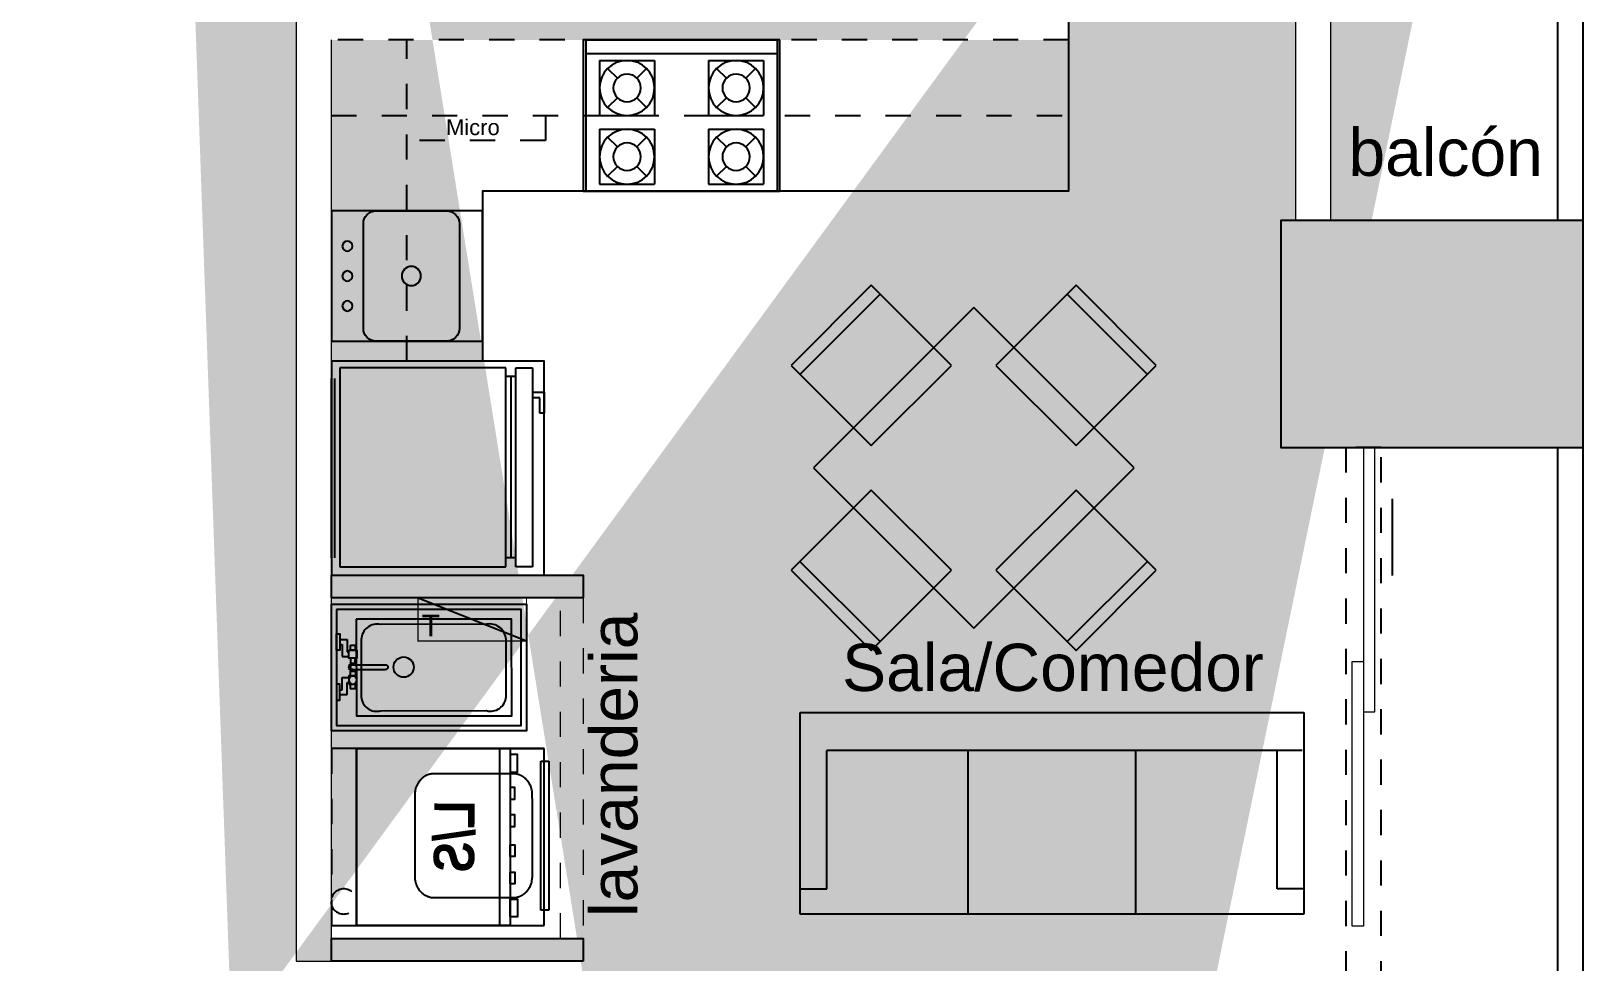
# Model space of a CAD drawing. Header units: metres. Extents: x -598 to 357, y -242 to 574.
# Drawn here: x -248.84 to -242.67, y 297.33 to 301.03 of the extents above; entities that cross this region are included whole.
import ezdxf

# ---------------------------------------------------------------- set-up
doc = ezdxf.new("R2010")
doc.units = ezdxf.units.M
doc.linetypes.add('xref_Nivel TIPICO$0$HIDDEN2', pattern=[0.1875, 0.125, -0.0625])
for name, color, linetype in [('APTOS_SPZ_MCH_N2 MUNI$0$DUCTOS', 1, 'Continuous'), ('T-texto', 8, 'Continuous'), ('xref_Nivel PB$0$B-baranda', 2, 'Continuous'), ('xref_Nivel TIPICO$0$C-cocinas', 1, 'Continuous'), ('xref_Nivel TIPICO$0$D-dintel mamposteria', 1, 'Continuous'), ('xref_Nivel TIPICO$0$H-hatch mamposteria', 8, 'Continuous'), ('xref_Nivel TIPICO$0$H-hatch tablayeso', 9, 'Continuous'), ('xref_Nivel TIPICO$0$M-lavadora secadora', 1, 'Continuous'), ('xref_Nivel TIPICO$0$M-lavatrastos', 1, 'Continuous'), ('xref_Nivel TIPICO$0$M-muebles', 1, 'Continuous'), ('xref_Nivel TIPICO$0$M-muro tablayeso', 4, 'Continuous'), ('xref_Nivel TIPICO$0$M-pila', 1, 'Continuous'), ('xref_Nivel TIPICO$0$M-refri', 1, 'Continuous'), ('xref_Nivel TIPICO$0$T-tablero electrico', 42, 'Continuous'), ('xref_Nivel TIPICO$0$V-ventana', 1, 'Continuous')]:
    doc.layers.add(name, color=color, linetype=linetype)
for name, color, linetype, lineweight in [('Muro Mamspoteria', 5, 'Continuous', 9), ('xref_Nivel TIPICO$0$D-dintel tablayeso', 8, 'Continuous', 18), ('xref_Nivel TIPICO$0$P-puerta', 1, 'Continuous', 18)]:
    doc.layers.add(name, color=color, linetype=linetype, lineweight=lineweight)
doc.styles.get("Standard").update_dxf_attribs({"font": 'arial.ttf'})
doc.styles.add('xref_Nivel TIPICO$0$Arial (bold)', font='arialbd.ttf', dxfattribs={"height": 0.048848})
doc.styles.add('xref_Nivel TIPICO$0$Standard', font='arial.ttf')

# ---------------------------------------------------------------- blocks, each defined once
blk = doc.blocks.new('*U235')
at = {"layer": 'xref_Nivel TIPICO$0$D-dintel mamposteria', "linetype": 'xref_Nivel TIPICO$0$HIDDEN2', "ltscale": 0.5}
blk.add_lwpolyline([(0.14, 0), (0, 0), (0, 3.1394), (0.14, 3.1394)], close=True, dxfattribs=at)
blk = doc.blocks.new('*U251')
at = {"layer": 'xref_Nivel TIPICO$0$D-dintel tablayeso', "linetype": 'xref_Nivel TIPICO$0$HIDDEN2', "ltscale": 0.2}
blk.add_lwpolyline([(0.09, 0), (0, 0), (0, 1.352), (0.09, 1.352)], close=True, dxfattribs=at)
blk = doc.blocks.new('xref_Nivel TIPICO$0$TABLERO ELECTRICO')
at = {"layer": 'xref_Nivel TIPICO$0$T-tablero electrico', "transparency": 33554495}
h = blk.add_hatch(dxfattribs=at)
h.set_pattern_fill('ANGLE', color=256)
h.set_pattern_definition([(0, (-44.7575, -52.983), (0, 6.985), [5.08, -1.905]), (90, (-44.7575, -52.983), (-6.985, 4e-16), [5.08, -1.905])])
h.paths.add_polyline_path([(0, 0), (0.4306, 0.171), (0, 0.171)])
at = {"layer": 'xref_Nivel TIPICO$0$T-tablero electrico', "const_width": 0.005}
blk.add_lwpolyline([(0, 0.171), (0.4306, 0.171), (0.4306, 0), (0, 0)], close=True, dxfattribs=at)
at = {"layer": 'xref_Nivel TIPICO$0$T-tablero electrico'}
blk.add_lwpolyline([(0.4306, 0.171), (0, 0)], dxfattribs=at)
at = {"layer": 'xref_Nivel TIPICO$0$T-tablero electrico', "insert": (0.3433, 0.1037), "char_height": 0.0853, "attachment_point": 1, "style": 'xref_Nivel TIPICO$0$Standard'}
blk.add_mtext_dynamic_manual_height_columns('T', width=0.001776, gutter_width=0.4264, heights=[0], dxfattribs=at)
blk = doc.blocks.new('xref_Nivel TIPICO$0$SILLONES')
at = {"layer": 'xref_Nivel TIPICO$0$M-muebles'}
for p, q in [((-1.0524, 0.524), (-1.0524, -0.276)), ((0.9476, -0.276), (0.9476, 0.524)), ((-0.9458, -0.176), (-0.9458, 0.374)), ((-0.3858, -0.276), (-0.3858, 0.374)), ((0.2809, -0.276), (0.2809, 0.374)), ((0.8409, -0.176), (0.8409, 0.374)), ((-1.0524, -0.176), (-0.9458, -0.176)), ((0.9476, -0.176), (0.8409, -0.176)), ((-1.0524, -0.276), (0.9476, -0.276))]:
    blk.add_line(p, q, dxfattribs=at)
for points in [[(0.9476, 0.524), (-1.0524, 0.524)], [(-1.0458, 0.374), (0.8409, 0.374)]]:
    blk.add_lwpolyline(points, dxfattribs=at)
blk = doc.blocks.new('*U252')
at = {"layer": 'xref_Nivel TIPICO$0$H-hatch tablayeso', "transparency": 33554559}
h = blk.add_hatch(color=256, dxfattribs=at)
h.dxf.hatch_style = 1
h.paths.add_polyline_path([(0, 90), (0, 0), (1000, 0), (1000, 90)])
at = {"layer": 'xref_Nivel TIPICO$0$M-muro tablayeso'}
blk.add_lwpolyline([(1000, 0), (0, 0), (0, 90), (1000, 90), (1000, 0)], dxfattribs=at)
blk = doc.blocks.new('xref_Nivel TIPICO$0$GRIFO_MOPSKIN')
for p, q in [((0.01, 0.0845), (0.0325, 0.0845)), ((0.01, 0.0695), (0.0175, 0.0695)), ((0.0175, 0.0695), (0.0175, 0.032)), ((0.0325, 0.0845), (0.0325, 0.047)), ((0.0175, 0.032), (0.0375, 0.032)), ((0.0325, 0.047), (0.0375, 0.047)), ((0.0504, 0.0075), (0.1504, 0.0075)), ((0.0175, -0.07), (0.0175, -0.0325)), ((0.0175, -0.0325), (0.0375, -0.0325)), ((0.0325, -0.085), (0.0325, -0.0475)), ((0.0325, -0.0475), (0.0375, -0.0475)), ((0.0504, -0.0075), (0.1504, -0.0075)), ((0.01, -0.07), (0.0175, -0.07)), ((0.01, -0.085), (0.0325, -0.085))]:
    blk.add_line(p, q)
for points in [[(0, 0.102), (0.01, 0.102), (0.01, 0.052), (0, 0.052)], [(0.0375, 0.052), (0.0625, 0.052), (0.0625, 0.027), (0.0375, 0.027)], [(0.0425, 0.052), (0.0575, 0.052), (0.0575, 0.067), (0.0425, 0.067)], [(0.0429, 0.0125), (0.0579, 0.0125), (0.0579, 0.0275), (0.0429, 0.0275)], [(0.0375, -0.0525), (0.0625, -0.0525), (0.0625, -0.0275), (0.0375, -0.0275)], [(0.0425, -0.0125), (0.0575, -0.0125), (0.0575, -0.0275), (0.0425, -0.0275)], [(0, -0.1025), (0.01, -0.1025), (0.01, -0.0525), (0, -0.0525)], [(0.0425, -0.0675), (0.0575, -0.0675), (0.0575, -0.0525), (0.0425, -0.0525)]]:
    blk.add_lwpolyline(points, close=True)
blk.add_circle((0.05, 0.0395), 0.0125)
for centre, radius, start, end in [((0.0504, 0), 0.0125, 36.8699, 323.1301), ((0.0504, 0), 0.0075, 90, 270), ((0.1504, 0), 0.0075, 270, 90)]:
    blk.add_arc(centre, radius, start, end)
blk = doc.blocks.new('xref_Nivel TIPICO$0$PILA')
at = {"layer": 'xref_Nivel TIPICO$0$M-pila'}
for points in [[(0, 0.25), (0.7745, 0.25), (0.7745, -0.2525), (0, -0.2525)], [(0.0206, 0.2294), (0.0206, -0.2319), (0.7539, -0.2319), (0.7539, 0.2294)], [(0.0206, 0.2294), (0.0206, -0.2319), (0.7539, -0.2319), (0.7539, 0.2294)], [(0.0981, 0.1906), (0.0998, -0.1931), (0.7169, -0.1931), (0.7151, 0.1906)]]:
    blk.add_lwpolyline(points, close=True, dxfattribs=at)
blk.add_lwpolyline([(0.6932, -0.1178), (0.6932, 0.1097, 0.462552), (0.6157, 0.17), (0.196, 0.1698, 0.461917), (0.1186, 0.1095), (0.1186, -0.118, 0.478059), (0.1962, -0.1729), (0.6159, -0.1727, 0.47745)], format="xyb", close=True, dxfattribs=at)
blk.add_circle((0.2869, 0), 0.0403, dxfattribs=at)
at = {"layer": 'xref_Nivel TIPICO$0$M-pila', "xscale": -1.290849937925769, "yscale": 1.290849937925769, "zscale": 1.290849937925769, "rotation": 180}
blk.add_blockref('xref_Nivel TIPICO$0$GRIFO_MOPSKIN', (0.0206, 0), dxfattribs=at)
blk = doc.blocks.new('xref_Nivel TIPICO$0$LAVADORA SECADORA')
at = {"linetype": 'xref_Nivel TIPICO$0$HIDDEN2', "ltscale": 0.1}
blk.add_lwpolyline([(-0.1, 0.702), (0, 0.702), (0, 0), (-0.1, 0)], close=True, dxfattribs=at)
blk.add_circle((-0.0511, 0.607), 0.05, dxfattribs=at)
at = {"layer": 'xref_Nivel TIPICO$0$M-lavadora secadora'}
for p, q in [((0, 0), (0, 0.702)), ((0, 0.702), (0.7443, 0.702)), ((0, 0), (0, 0.702)), ((0.7443, 0.702), (0.7443, 0)), ((0.7311, 0.642), (0.7311, 0.05)), ((0.763, 0.642), (0.7311, 0.642)), ((0.763, 0.05), (0.763, 0.642)), ((0.0933, 0), (0, 0)), ((0, 0), (0.7443, 0)), ((0, 0), (0.0933, 0)), ((0.7443, 0), (0, 0)), ((0.7311, 0.05), (0.763, 0.05))]:
    blk.add_line(p, q, dxfattribs=at)
for points in [[(0, 0), (0.61, 0), (0.61, 0.702), (0, 0.702)], [(0.61, 0), (0.61, 0.702), (0.5682, 0.702), (0.5682, 0)], [(0.61, 0.6687), (0.61, 0.5985), (0.6383, 0.5985), (0.6383, 0.6687)], [(0.61, 0.5369), (0.61, 0.4905), (0.6287, 0.4905), (0.6287, 0.5369)], [(0.61, 0.4291), (0.61, 0.3827), (0.6287, 0.3827), (0.6287, 0.4291)], [(0.61, 0.2629), (0.61, 0.3093), (0.6287, 0.3093), (0.6287, 0.2629)], [(0.61, 0.1551), (0.61, 0.2015), (0.6287, 0.2015), (0.6287, 0.1551)], [(0.61, 0.0233), (0.61, 0.0935), (0.6383, 0.0935), (0.6383, 0.0233)]]:
    blk.add_lwpolyline(points, close=True, dxfattribs=at)
for points, knots in [([(0.231, 0.5087), (0.231, 0.531), (0.2518, 0.5697), (0.2879, 0.592), (0.3087, 0.592), (0.4594, 0.592), (0.61, 0.592)], [0, 0, 0, 1, 2, 3, 3, 3.968121, 3.968121, 3.968121]), ([(0.61, 0.592), (0.615, 0.592), (0.6199, 0.592), (0.6408, 0.592), (0.6768, 0.5697), (0.6977, 0.531), (0.6977, 0.5087), (0.6977, 0.35), (0.6977, 0.1833), (0.6977, 0.161), (0.6768, 0.1223), (0.6408, 0.1), (0.6199, 0.1), (0.615, 0.1), (0.61, 0.1)], [3.968121, 3.968121, 3.968121, 4, 4, 5, 6, 7, 7, 8, 8, 9, 10, 11, 11, 11.031879, 11.031879, 11.031879]), ([(0.61, 0.1), (0.4594, 0.1), (0.3087, 0.1), (0.2879, 0.1), (0.2518, 0.1223), (0.231, 0.161), (0.231, 0.1833), (0.231, 0.35), (0.231, 0.5087)], [11.031879, 11.031879, 11.031879, 12, 12, 13, 14, 15, 15, 16, 16, 16])]:
    blk.add_open_spline(points, degree=2, knots=knots, dxfattribs=at)
at = {"layer": 'xref_Nivel TIPICO$0$M-lavadora secadora', "style": 'xref_Nivel TIPICO$0$Arial (bold)', "oblique": 0.17172, "width": 0.818119}
blk.add_text('L/S', height=0.16054, rotation=90.51925, dxfattribs=at).set_placement((0.469, 0.2069))
blk = doc.blocks.new('xref_Nivel TIPICO$0$mesa de 4')
at = {"layer": 'xref_Nivel TIPICO$0$M-muebles'}
for p, q in [((-0.2344, 0.7015), (-0.5526, 0.3833)), ((0.0838, 0.3833), (-0.2344, 0.7015)), ((0.5788, 0.7015), (0.2606, 0.3833)), ((0.897, 0.3833), (0.5788, 0.7015)), ((-0.199, 0.6661), (-0.5172, 0.3479)), ((0.8616, 0.3479), (0.5434, 0.6661)), ((0.1722, 0.6131), (-0.4642, -0.0233)), ((0.8086, -0.0233), (0.1722, 0.6131)), ((-0.5526, 0.3833), (-0.2344, 0.0651)), ((-0.2344, 0.0651), (0.0838, 0.3833)), ((0.2606, 0.3833), (0.5788, 0.0651)), ((0.5788, 0.0651), (0.897, 0.3833)), ((-0.4642, -0.0233), (0.1722, -0.6597)), ((0.1722, -0.6597), (0.8086, -0.0233)), ((-0.2344, -0.1117), (-0.5526, -0.4299)), ((0.0838, -0.4299), (-0.2344, -0.1117)), ((0.5788, -0.1117), (0.2606, -0.4299)), ((0.897, -0.4299), (0.5788, -0.1117)), ((-0.5526, -0.4299), (-0.2344, -0.7481)), ((-0.199, -0.7127), (-0.5172, -0.3945)), ((-0.2344, -0.7481), (0.0838, -0.4299)), ((0.2606, -0.4299), (0.5788, -0.7481)), ((0.8616, -0.3945), (0.5434, -0.7127)), ((0.5788, -0.7481), (0.897, -0.4299))]:
    blk.add_line(p, q, dxfattribs=at)
blk = doc.blocks.new('xref_Nivel TIPICO$0$P_REFRI')
at = {"layer": 'xref_Nivel TIPICO$0$M-refri'}
for p, q in [((-0.3562, 0), (0.3562, 0)), ((0.3985, -0.0343), (-0.3912, -0.0343)), ((-0.3912, -0.0343), (-0.3912, -0.6924)), ((-0.3562, -0.0132), (0.3562, -0.0132)), ((0.3985, -0.6924), (0.3985, -0.0343)), ((-0.3912, -0.6924), (0.3985, -0.6924)), ((-0.3912, -0.7319), (0.3985, -0.7319)), ((-0.3912, -0.7977), (-0.3912, -0.7319)), ((-0.3563, -0.7319), (-0.3563, -0.6924)), ((0.3636, -0.7121), (-0.3563, -0.7121)), ((0.3636, -0.7319), (0.3636, -0.6924)), ((0.3985, -0.7319), (0.3985, -0.7977)), ((0.3985, -0.7977), (-0.3912, -0.7977)), ((0.2795, -0.828), (0.2795, -0.7977)), ((0.3018, -0.7977), (0.3018, -0.8453)), ((0.2177, -0.8453), (0.2177, -0.828)), ((0.2177, -0.828), (0.2795, -0.828)), ((0.3018, -0.8453), (0.2177, -0.8453))]:
    blk.add_line(p, q, dxfattribs=at)
at = {"layer": 'xref_Nivel TIPICO$0$M-refri', "color": 8, "linetype": 'Continuous'}
blk.add_lwpolyline([(0.425, 0), (-0.425, 0), (-0.425, -0.8453), (0.425, -0.8453)], close=True, dxfattribs=at)
blk = doc.blocks.new('xref_Nivel TIPICO$0$MUKO02PL')
at = {"layer": 'xref_Nivel TIPICO$0$C-cocinas', "linetype": 'ByBlock'}
for p, q in [((0.38, 0), (-0.38, 0)), ((-0.38, 0), (-0.38, -0.6)), ((0.38, 0), (0.38, -0.6)), ((0.38, -0.0545), (-0.38, -0.0545)), ((-0.1073, -0.0818), (-0.3255, -0.0818)), ((-0.3255, -0.0818), (-0.3255, -0.3)), ((-0.2935, -0.1138), (-0.2549, -0.1523)), ((-0.1392, -0.1138), (-0.1778, -0.1523)), ((-0.1073, -0.0818), (-0.1073, -0.3)), ((0.1073, -0.0818), (0.1073, -0.3)), ((0.3255, -0.0818), (0.1073, -0.0818)), ((0.1392, -0.1138), (0.1778, -0.1523)), ((0.2935, -0.1138), (0.2549, -0.1523)), ((0.3255, -0.0818), (0.3255, -0.3)), ((-0.2549, -0.2295), (-0.2935, -0.268)), ((-0.1778, -0.2295), (-0.1392, -0.268)), ((0.1778, -0.2295), (0.1392, -0.268)), ((0.2549, -0.2295), (0.2935, -0.268)), ((-0.1073, -0.3), (-0.3255, -0.3)), ((0.3255, -0.3), (0.1073, -0.3)), ((-0.3255, -0.3545), (-0.3255, -0.5727)), ((-0.1073, -0.3545), (-0.3255, -0.3545)), ((-0.1073, -0.3545), (-0.1073, -0.5727)), ((0.1073, -0.3545), (0.1073, -0.5727)), ((0.3255, -0.3545), (0.1073, -0.3545)), ((0.3255, -0.3545), (0.3255, -0.5727)), ((-0.2935, -0.3865), (-0.2549, -0.4251)), ((-0.1392, -0.3865), (-0.1778, -0.4251)), ((0.1392, -0.3865), (0.1778, -0.4251)), ((0.2935, -0.3865), (0.2549, -0.4251)), ((-0.2549, -0.5022), (-0.2935, -0.5408)), ((-0.1778, -0.5022), (-0.1392, -0.5408)), ((0.1778, -0.5022), (0.1392, -0.5408)), ((0.2549, -0.5022), (0.2935, -0.5408)), ((0.38, -0.6), (-0.38, -0.6)), ((-0.1073, -0.5727), (-0.3255, -0.5727)), ((0.3255, -0.5727), (0.1073, -0.5727))]:
    blk.add_line(p, q, dxfattribs=at)
at = {"layer": 'xref_Nivel TIPICO$0$C-cocinas', "color": 8, "linetype": 'ByBlock'}
blk.add_lwpolyline([(-0.39, 0), (0.39, 0), (0.39, -0.6), (-0.39, -0.6)], close=True, dxfattribs=at)
at = {"layer": 'xref_Nivel TIPICO$0$C-cocinas', "linetype": 'ByBlock'}
for centre, radius in [((-0.2164, -0.1909), 0.1091), ((0.2164, -0.1909), 0.1091), ((-0.2164, -0.1909), 0.0545), ((0.2164, -0.1909), 0.0545), ((-0.2164, -0.4636), 0.1091), ((0.2164, -0.4636), 0.1091), ((-0.2164, -0.4636), 0.0545), ((0.2164, -0.4636), 0.0545)]:
    blk.add_circle(centre, radius, dxfattribs=at)
blk = doc.blocks.new('xref_Nivel TIPICO$0$SINK')
at = {"layer": 'xref_Nivel TIPICO$0$M-lavatrastos', "color": 8}
blk.add_lwpolyline([(-0.4518, 0), (0.0654, 0), (0.0654, -0.6), (-0.4518, -0.6)], close=True, dxfattribs=at)
at = {"layer": 'xref_Nivel TIPICO$0$M-lavatrastos'}
blk.add_lwpolyline([(0.0654, -0.1778, 0.414214), (0.0146, -0.127), (-0.401, -0.127, 0.414214), (-0.4518, -0.1778), (-0.4518, -0.4572, 0.414214), (-0.401, -0.508), (0.0146, -0.508, 0.414214), (0.0654, -0.4572)], format="xyb", close=True, dxfattribs=at)
for centre, radius in [((-0.3121, -0.0635), 0.0201), ((-0.1932, -0.0635), 0.0201), ((-0.0743, -0.0635), 0.0201), ((-0.1932, -0.3175), 0.0381)]:
    blk.add_circle(centre, radius, dxfattribs=at)

msp = doc.modelspace()

# ---------------------------------------------------------------- hatches: boundary and pattern name
at = {"true_color": 0x939598}
h = msp.add_hatch(color=252, dxfattribs=at)
h.dxf.hatch_style = 1
h.paths.add_polyline_path([(-242.6788, 300.2734), (-243.8788, 300.2734), (-243.8788, 299.3734), (-242.6788, 299.3734)])
at = {"layer": 'xref_Nivel TIPICO$0$H-hatch mamposteria', "transparency": 33554585}
h = msp.add_hatch(color=256, dxfattribs=at)
h.dxf.hatch_style = 1
h.paths.add_polyline_path([(-243.8209, 300.2734), (-243.6809, 300.2734), (-243.6809, 301.9595), (-243.8209, 301.9595)], flags=17)
h.paths.add_polyline_path([(-242.6778, 304.9192), (-242.6788, 307.7945), (-242.8188, 307.7945), (-242.8178, 304.9192)])
h.paths.add_polyline_path([(-243.7788, 291.8835), (-243.7788, 291.6835), (-244.0782, 291.6827), (-244.0782, 291.713), (-244.0982, 291.7139), (-244.0603, 291.8827)], flags=17)
h.paths.add_polyline_path([(-251.5387, 299.3945), (-251.5387, 299.5345), (-256.5387, 299.5345), (-256.5387, 299.3945)], flags=17)
h.paths.add_polyline_path([(-250.6387, 299.5345), (-250.6387, 299.3945), (-249.5787, 299.3945), (-249.5787, 295.7822), (-249.4387, 295.7822), (-249.4387, 300.2945), (-249.5787, 300.2945), (-249.5787, 299.5345)], flags=17)
h.paths.add_polyline_path([(-257.2787, 303.2953), (-257.1387, 303.2953), (-257.1387, 302.6101), (-257.2787, 302.6101)])
h.paths.add_polyline_path([(-257.1387, 303.8953), (-257.2787, 303.8953), (-257.2787, 308.8345), (-256.5387, 308.8345), (-256.5387, 308.6945), (-257.1387, 308.6945)])
h.paths.add_polyline_path([(-248.4448, 308.3045), (-248.4448, 308.4445), (-243.8788, 308.4445), (-243.8788, 308.3045)], flags=17)
h.paths.add_polyline_path([(-254.1337, 308.6945), (-254.1337, 308.8345), (-253.6587, 308.8345), (-253.6587, 308.6945)])
h.paths.add_polyline_path([(-257.2787, 300.2945), (-257.1387, 300.2945), (-257.1387, 299.3945), (-257.2787, 299.3945)])
h.paths.add_polyline_path([(-257.1387, 285.3959), (-257.2787, 285.3959), (-257.2787, 286.9289), (-256.0637, 286.9289), (-256.0637, 286.7889), (-257.1387, 286.7889)])
h.paths.add_polyline_path([(-257.1387, 280.3422), (-257.2787, 280.3422), (-257.2787, 282.4959), (-257.1387, 282.4959)])
h.paths.add_polyline_path([(-251.5387, 279.1284), (-251.6787, 279.1284), (-251.6787, 278.0199), (-253.0387, 278.0199), (-253.0387, 277.8799), (-251.6787, 277.8799), (-251.6787, 276.4718), (-251.1587, 276.4718), (-251.1587, 276.6118), (-251.5387, 276.6118)])
h.paths.add_polyline_path([(-247.1472, 288.8545), (-247.1472, 288.7145), (-249.4387, 288.7145), (-249.4387, 276.4718), (-249.9587, 276.4718), (-249.9587, 276.6118), (-249.5787, 276.6118), (-249.5787, 288.8545)])
h.paths.add_polyline_path([(-256.5387, 278.0199), (-256.5387, 277.8799), (-257.2787, 277.8799), (-257.2787, 279.3422), (-257.1387, 279.3422), (-257.1387, 278.0199)])
h.paths.add_polyline_path([(-257.2787, 284.3959), (-257.2777, 283.4959), (-257.1377, 283.4959), (-257.1387, 284.3959)])
h.paths.add_polyline_path([(-257.1387, 293.8359), (-257.2787, 293.8359), (-257.2787, 292.6835), (-257.1387, 292.6835)], flags=17)
h.paths.add_polyline_path([(-257.2787, 296.3689), (-255.745, 296.3689), (-255.745, 296.2289), (-257.1387, 296.2289), (-257.1377, 294.8359), (-257.2777, 294.8359)])
edge = h.paths.add_edge_path()
edge.add_line((-242.6783, 304.3505), (-242.8188, 304.3505))
edge.add_line((-242.8188, 304.3505), (-242.8188, 303.9995))
edge.add_line((-242.8188, 303.9995), (-244.4817, 303.9995))
edge.add_line((-244.4817, 303.9995), (-244.4817, 303.8595))
edge.add_line((-244.4817, 303.8595), (-242.6788, 303.8595))
edge.add_line((-242.6788, 303.8595), (-242.6788, 304.3505))
edge.add_line((-257.2777, 284.3959), (-257.1377, 284.3959))
edge.add_line((-242.6788, 290.9835), (-242.6788, 289.234))
edge.add_line((-242.6788, 289.234), (-245.489, 289.234))
edge.add_line((-247.6472, 289.8545), (-247.7872, 289.8545))
edge.add_line((-248.4448, 308.3065), (-248.4448, 308.4465))
edge.add_line((-243.4387, 277.32), (-243.4387, 277.46))
edge.add_line((-242.8191, 280.6731), (-242.6811, 280.6731))
edge.add_line((-242.8191, 281.2731), (-242.6815, 281.2731))
edge.add_line((-244.8918, 293.734), (-245.489, 293.734))
edge.add_line((-245.489, 293.734), (-245.489, 296.094))
edge.add_line((-245.489, 296.094), (-247.7872, 296.094))
edge.add_line((-247.7872, 296.094), (-247.7872, 296.334))
edge.add_line((-245.0642, 291.6835), (-245.0642, 291.7139))
edge.add_line((-245.0642, 291.7139), (-245.0462, 291.7139))
edge.add_line((-245.0462, 291.7139), (-245.0823, 291.8835))
edge.add_line((-243.8128, 293.934), (-242.8864, 293.934))
edge.add_line((-242.8864, 293.934), (-242.8864, 296.034))
edge.add_line((-242.8864, 296.034), (-245.289, 296.034))
edge.add_line((-245.289, 296.034), (-245.289, 293.934))
edge.add_line((-245.289, 293.934), (-244.8737, 293.934))
edge.add_line((-247.7872, 296.334), (-247.6472, 296.334))
edge.add_line((-247.6472, 296.334), (-247.6472, 296.234))
edge.add_line((-247.6472, 296.234), (-242.6788, 296.234))
edge.add_line((-242.6788, 296.234), (-242.6788, 293.734))
edge.add_line((-242.6788, 293.734), (-243.795, 293.734))
edge.add_line((-243.4387, 277.32), (-243.4387, 277.46))
edge.add_line((-243.4387, 277.46), (-242.8191, 277.46))
edge.add_line((-242.8191, 277.46), (-242.8191, 280.6731))
edge.add_line((-242.6811, 280.6731), (-242.6791, 277.32))
edge.add_line((-242.682, 281.2731), (-242.682, 282.1439))
edge.add_line((-242.682, 282.1439), (-242.8191, 282.1439))
edge.add_line((-242.6791, 277.32), (-243.4387, 277.32))
edge.add_line((-242.8191, 282.1439), (-242.8191, 281.2731))
edge.add_line((-242.6864, 290.9835), (-242.8864, 290.9835))
edge.add_line((-247.6472, 289.8545), (-247.6472, 291.1267))
edge.add_line((-247.6472, 291.1267), (-245.489, 291.1267))
edge.add_line((-245.489, 291.1267), (-245.489, 289.234))
edge.add_line((-245.489, 291.2667), (-247.7872, 291.2667))
edge.add_line((-247.7872, 291.2667), (-247.7872, 289.8545))
edge.add_line((-245.0823, 291.8835), (-245.489, 291.8835))
edge.add_line((-245.489, 291.8835), (-245.489, 291.2667))
edge.add_line((-245.289, 291.6835), (-245.0642, 291.6835))
edge.add_line((-242.8864, 290.9835), (-242.8864, 289.434))
edge.add_line((-242.8864, 289.434), (-245.289, 289.434))
edge.add_line((-245.289, 289.434), (-245.289, 291.6835))
h.paths.add_polyline_path([(-252.5387, 308.6945), (-252.5387, 308.8345), (-253.0587, 308.8345), (-253.0587, 308.6945)])
h.paths.add_polyline_path([(-251.5387, 308.8345), (-251.5387, 308.6945), (-249.5787, 308.6945), (-249.5787, 301.2945), (-249.4387, 301.2945), (-249.4387, 308.3045), (-249.0448, 308.3045), (-249.0448, 308.4445), (-249.4387, 308.4445), (-249.4387, 308.8345)])
h.paths.add_polyline_path([(-257.2775, 290.9835), (-257.1376, 290.9835), (-257.1364, 291.8835), (-257.2764, 291.8835)], flags=17)
h.paths.add_polyline_path([(-257.2785, 290.0945), (-249.5787, 290.0945), (-249.5787, 294.7822), (-249.4387, 294.7822), (-249.4387, 289.8545), (-249.5787, 289.8545), (-249.5787, 289.9545), (-257.2787, 289.9545)])
h.paths.add_polyline_path([(-249.4404, 282.4704), (-249.4387, 282.3304), (-242.6825, 282.3304), (-242.6825, 282.9439), (-242.6825, 282.9439), (-242.6834, 284.3959), (-242.8191, 284.3959), (-242.8208, 282.4704)], flags=16)
h.paths.add_polyline_path([(-247.7872, 302.3005), (-248.3387, 302.3026), (-248.3387, 302.1626), (-247.7872, 302.1605), (-247.7872, 297.334), (-247.6472, 297.334), (-247.6472, 300.9909), (-244.7209, 300.9909), (-244.7209, 301.1309), (-247.6472, 301.1309), (-247.6472, 305.3015), (-246.8109, 305.3015), (-246.8109, 305.4415), (-248.3387, 305.4415), (-248.3387, 305.3015), (-247.7872, 305.3015)], flags=17)

# ---------------------------------------------------------------- linework, layer by layer
at = {"color": 6}
msp.add_lwpolyline([(-242.6788, 300.2734), (-243.8788, 300.2734), (-243.8788, 299.3734), (-242.6788, 299.3734)], dxfattribs=at)
at = {"layer": 'APTOS_SPZ_MCH_N2 MUNI$0$DUCTOS'}
msp.add_lwpolyline([(-249.4387, 282.3303), (-242.6791, 282.3304), (-242.681, 283.7395), (-242.1853, 283.7398), (-242.1834, 289.4277), (-242.6788, 289.4277), (-242.6788, 291.8773), (-243.0788, 291.8773), (-243.0788, 293.7277), (-242.6788, 293.7277), (-242.6788, 308.6882), (-243.8788, 308.6882), (-243.8788, 308.4382), (-249.4387, 308.4382), (-249.4387, 308.8282), (-257.2787, 308.8282), (-257.2787, 276.4656), (-249.4387, 276.4656), (-249.4387, 282.3304)], dxfattribs=at)
at = {"layer": 'Muro Mamspoteria', "lineweight": 0}
for p, q in [((-242.6788, 303.8032), (-242.6788, 293.734)), ((-247.7872, 302.1615), (-247.7872, 297.334)), ((-247.6472, 297.334), (-247.6472, 300.9909)), ((-247.7872, 297.334), (-247.6472, 297.334))]:
    msp.add_line(p, q, dxfattribs=at)
at = {"layer": 'Muro Mamspoteria'}
msp.add_lwpolyline([(-243.6809, 300.2734), (-243.6809, 301.9595), (-243.8209, 301.9595), (-243.8209, 300.2734)], dxfattribs=at)
at = {"layer": 'xref_Nivel PB$0$B-baranda'}
for points in [[(-242.7788, 300.2734), (-242.7788, 303.8032)], [(-242.7788, 296.234), (-242.7788, 299.3734)]]:
    msp.add_lwpolyline(points, dxfattribs=at)
at = {"layer": 'xref_Nivel TIPICO$0$C-cocinas'}
msp.add_lwpolyline([(-244.7209, 301.1309), (-244.7209, 300.3909), (-247.0472, 300.3909), (-247.0472, 299.716), (-247.6472, 299.716)], dxfattribs=at)
at = {"layer": 'xref_Nivel TIPICO$0$C-cocinas', "linetype": 'xref_Nivel TIPICO$0$HIDDEN2', "ltscale": 0.5}
for points in [[(-244.7209, 300.9909), (-247.6472, 300.9909)], [(-247.3472, 299.716), (-247.3472, 300.9909)], [(-247.6472, 300.6909), (-244.7209, 300.6909)], [(-246.7972, 300.6909), (-246.7972, 300.5909), (-247.3472, 300.5909)]]:
    msp.add_lwpolyline(points, dxfattribs=at)
at = {"layer": 'xref_Nivel TIPICO$0$P-puerta'}
for points in [[(-243.5501, 299.3734), (-243.5501, 297.4734), (-243.5951, 297.4734), (-243.5951, 298.5234), (-243.5501, 298.5234)], [(-243.5501, 298.3234), (-243.5051, 298.3234), (-243.5051, 299.3734)]]:
    msp.add_lwpolyline(points, dxfattribs=at)
at = {"layer": 'xref_Nivel TIPICO$0$V-ventana'}
msp.add_lwpolyline([(-243.4358, 298.8644), (-243.4358, 299.1686)], dxfattribs=at)

# ---------------------------------------------------------------- block references
at = {"layer": 'Muro Mamspoteria', "lineweight": 0, "xscale": -1}
msp.add_blockref('*U235', (-243.4809, 296.234), dxfattribs=at)
at = {"layer": 'xref_Nivel TIPICO$0$C-cocinas', "xscale": -1}
msp.add_blockref('xref_Nivel TIPICO$0$MUKO02PL', (-246.2572, 300.9909), dxfattribs=at)
at = {"layer": 'xref_Nivel TIPICO$0$D-dintel tablayeso'}
msp.add_blockref('*U251', (-246.7372, 297.424), dxfattribs=at)
at = {"layer": 'xref_Nivel TIPICO$0$M-lavadora secadora', "xscale": -1, "rotation": 180}
msp.add_blockref('xref_Nivel TIPICO$0$LAVADORA SECADORA', (-247.5472, 298.178), dxfattribs=at)
at = {"layer": 'xref_Nivel TIPICO$0$M-lavatrastos', "xscale": -1, "rotation": 90}
msp.add_blockref('xref_Nivel TIPICO$0$SINK', (-247.6472, 299.8603), dxfattribs=at)
at = {"layer": 'xref_Nivel TIPICO$0$M-muebles'}
msp.add_blockref('xref_Nivel TIPICO$0$mesa de 4', (-245.27, 299.3153), dxfattribs=at)
at = {"layer": 'xref_Nivel TIPICO$0$M-muebles', "xscale": -1}
msp.add_blockref('xref_Nivel TIPICO$0$SILLONES', (-244.8394, 297.7966), dxfattribs=at)
at = {"layer": 'xref_Nivel TIPICO$0$M-muro tablayeso', "xscale": 0.001, "yscale": 0.001, "zscale": 0.001}
for p in [(-247.6472, 298.776), (-247.6472, 297.334)]:
    msp.add_blockref('*U252', p, dxfattribs=at)
at = {"layer": 'xref_Nivel TIPICO$0$M-pila'}
msp.add_blockref('xref_Nivel TIPICO$0$PILA', (-247.6472, 298.501), dxfattribs=at)
at = {"layer": 'xref_Nivel TIPICO$0$M-refri', "rotation": 90}
msp.add_blockref('xref_Nivel TIPICO$0$P_REFRI', (-247.6472, 299.291), dxfattribs=at)
at = {"layer": 'xref_Nivel TIPICO$0$T-tablero electrico', "xscale": -1}
msp.add_blockref('xref_Nivel TIPICO$0$TABLERO ELECTRICO', (-246.8727, 298.605), dxfattribs=at)

# ---------------------------------------------------------------- texts
at = {"layer": 'T-texto', "char_height": 0.1875}
for s, insert, attachment_point in [('balcón', (-243.6106, 300.6386), 1), ('Sala/Comedor', (-245.6201, 298.4037), 7)]:
    msp.add_mtext_dynamic_manual_height_columns(s, width=0.126065, gutter_width=0.9375, heights=[0], dxfattribs=dict(at, insert=insert, attachment_point=attachment_point))
at = {"layer": 'T-texto', "insert": (-246.6201, 297.5089), "char_height": 0.1875, "attachment_point": 1, "rotation": 90}
msp.add_mtext_dynamic_manual_height_columns('lavanderia', width=0.126065, gutter_width=0.9375, heights=[0], dxfattribs=at)
at = {"layer": 'xref_Nivel TIPICO$0$C-cocinas', "linetype": 'xref_Nivel TIPICO$0$HIDDEN2', "ltscale": 0.5, "insert": (-246.9788, 300.6753), "char_height": 0.0625, "attachment_point": 3, "style": 'xref_Nivel TIPICO$0$Standard'}
msp.add_mtext_dynamic_manual_height_columns('Micro', width=0.004393, gutter_width=0.3125, heights=[0], dxfattribs=at)

doc.saveas('drawing.dxf')
